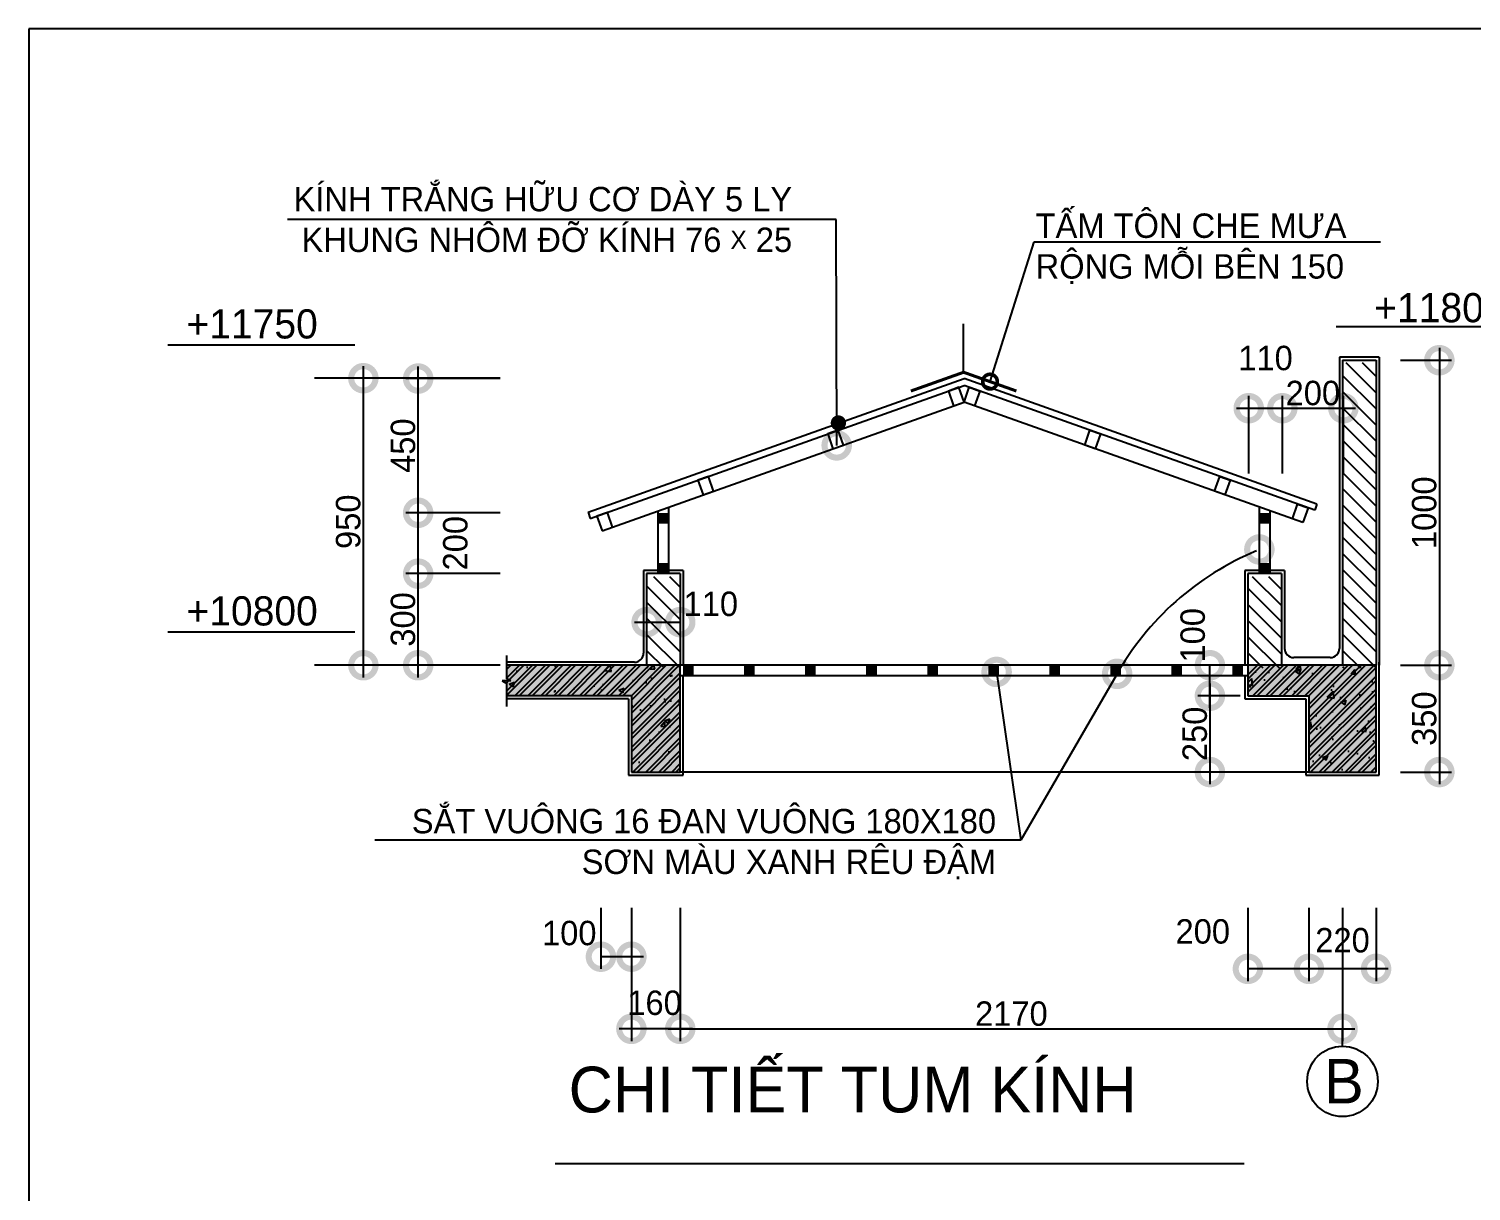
# Model space of a CAD drawing. Extents: x 24136 to 48743, y 31734 to 54932.
# Drawn here: x 24136 to 28862, y 51124 to 54932 of the extents above; entities that cross this region are included whole.
import ezdxf

# ---------------------------------------------------------------- set-up
doc = ezdxf.new("R2010")
doc.units = 0
doc.header["$LTSCALE"] = 600
doc.header["$MEASUREMENT"] = 0
doc.header["$PDMODE"] = 66
doc.layers.get('0').update_dxf_attribs({"linetype": 'CONTINUOUS'})
doc.layers.get('Defpoints').update_dxf_attribs({"linetype": 'CONTINUOUS'})
doc.layers.add('1', color=54, linetype='CONTINUOUS')
doc.styles.add('1', font='VHAVAN.ttf')
doc.styles.add('3', font='VHAVAN.ttf')
doc.dimstyles.new('1-50TB', dxfattribs={"dimscale": 0.8, "dimtxt": 100, "dimasz": 200, "dimexe": 50, "dimexo": 100, "dimgap": 10, "dimtad": 1, "dimdec": 0, "dimzin": 0, "dimdsep": 46, "dimtxsty": '1', "dimblk": 'DOTSMALL', "dimblk1": 'DOTSMALL', "dimblk2": 'DOTSMALL', "dimsah": 1, "dimcen": 1, "dimdle": 50, "dimclrd": 114, "dimclre": 114, "dimclrt": 113, "dimadec": 0, "dimazin": 0, "dimtfac": 0.004167, "dimtdec": 0, "dimtmove": 2, "dimatfit": 3, "dimldrblk": 'DOTSMALL', "dimfxl": 0, "dimtolj": 1, "dimtzin": 0, "dimarcsym": 0})

# ---------------------------------------------------------------- blocks, each defined once
blk = doc.blocks.new('_DotSmall')
at = {"layer": '1', "color": 0, "const_width": 0.5}
blk.add_lwpolyline([(-0.0625, 0, 1), (0.0625, 0, 1)], format="xyb", close=True, dxfattribs=at)
blk = doc.blocks.new('*D220')
at = {"color": 114, "linetype": 'ByBlock'}
for p, q in [((28130.6, 52051.9), (28130.6, 51812.1)), ((28330.6, 52051.9), (28330.6, 51812.1)), ((28370.6, 51852.1), (28130.6, 51852.1))]:
    blk.add_line(p, q, dxfattribs=at)
at = {"layer": 'Defpoints', "color": 0, "linetype": 'ByBlock'}
for p in [(28130.6, 52131.9), (28330.6, 52131.9), (28130.6, 51852.1)]:
    blk.add_point(p, dxfattribs=at)
at = {"color": 114, "linetype": 'ByBlock', "xscale": 160, "yscale": 160, "zscale": 160, "rotation": 180}
blk.add_blockref('_DotSmall', (28130.6, 51852.1), dxfattribs=at)
at = {"color": 114, "linetype": 'ByBlock', "xscale": 160, "yscale": 160, "zscale": 160}
blk.add_blockref('_DotSmall', (28330.6, 51852.1), dxfattribs=at)
at = {"color": 113, "linetype": 'ByBlock', "insert": (27982.7, 51974.2), "char_height": 80, "attachment_point": 5, "style": '1'}
blk.add_mtext('\\A1;200', dxfattribs=at)
blk = doc.blocks.new('*D221')
at = {"color": 114, "linetype": 'ByBlock'}
for p, q in [((28330.6, 52051.9), (28330.6, 51812.1)), ((28550.6, 52051.9), (28550.6, 51812.1)), ((28590.6, 51852.1), (28290.6, 51852.1))]:
    blk.add_line(p, q, dxfattribs=at)
at = {"layer": 'Defpoints', "color": 0, "linetype": 'ByBlock'}
for p in [(28330.6, 52131.9), (28550.6, 52131.9), (28330.6, 51852.1)]:
    blk.add_point(p, dxfattribs=at)
at = {"color": 114, "linetype": 'ByBlock', "xscale": 160, "yscale": 160, "zscale": 160, "rotation": 180}
blk.add_blockref('_DotSmall', (28330.6, 51852.1), dxfattribs=at)
at = {"color": 114, "linetype": 'ByBlock', "xscale": 160, "yscale": 160, "zscale": 160}
blk.add_blockref('_DotSmall', (28550.6, 51852.1), dxfattribs=at)
at = {"color": 113, "linetype": 'ByBlock', "insert": (28440.6, 51945.4), "char_height": 80, "attachment_point": 5, "style": '1'}
blk.add_mtext('\\A1;220', dxfattribs=at)
blk = doc.blocks.new('*D222')
at = {"color": 114, "linetype": 'ByBlock'}
for p, q in [((26270.6, 52051.9), (26270.6, 51615.5)), ((28440.6, 52051.9), (28440.6, 51615.5)), ((26230.6, 51655.5), (28480.6, 51655.5))]:
    blk.add_line(p, q, dxfattribs=at)
at = {"layer": 'Defpoints', "color": 0, "linetype": 'ByBlock'}
for p in [(26270.6, 52131.9), (28440.6, 52131.9), (28440.6, 51655.5)]:
    blk.add_point(p, dxfattribs=at)
at = {"color": 114, "linetype": 'ByBlock', "xscale": 160, "yscale": 160, "zscale": 160, "rotation": 180}
blk.add_blockref('_DotSmall', (26270.6, 51655.5), dxfattribs=at)
at = {"color": 114, "linetype": 'ByBlock', "xscale": 160, "yscale": 160, "zscale": 160}
blk.add_blockref('_DotSmall', (28440.6, 51655.5), dxfattribs=at)
at = {"color": 113, "linetype": 'ByBlock', "insert": (27355.6, 51704.8), "char_height": 80, "attachment_point": 5, "style": '1'}
blk.add_mtext('\\A1;2170', dxfattribs=at)
blk = doc.blocks.new('*D223')
at = {"color": 114, "linetype": 'ByBlock'}
for p, q in [((26110.6, 52051.9), (26110.6, 51615.5)), ((26270.6, 52051.9), (26270.6, 51615.5)), ((26310.6, 51655.5), (26070.6, 51655.5))]:
    blk.add_line(p, q, dxfattribs=at)
at = {"layer": 'Defpoints', "color": 0, "linetype": 'ByBlock'}
for p in [(26110.6, 52131.9), (26270.6, 52131.9), (26110.6, 51655.5)]:
    blk.add_point(p, dxfattribs=at)
at = {"color": 114, "linetype": 'ByBlock', "xscale": 160, "yscale": 160, "zscale": 160, "rotation": 180}
blk.add_blockref('_DotSmall', (26110.6, 51655.5), dxfattribs=at)
at = {"color": 114, "linetype": 'ByBlock', "xscale": 160, "yscale": 160, "zscale": 160}
blk.add_blockref('_DotSmall', (26270.6, 51655.5), dxfattribs=at)
at = {"color": 113, "linetype": 'ByBlock', "insert": (26186.4, 51740.4), "char_height": 80, "attachment_point": 5, "style": '1'}
blk.add_mtext('\\A1;160', dxfattribs=at)
blk = doc.blocks.new('cotsan')
at = {"layer": '1'}
blk.add_line((-63.5, 84.1), (447.4, 84.1), dxfattribs=at)
blk.add_lwpolyline([(0, 236, 0, 0, 0), (0, 54.7, 72.4, 0, 0), (0, 0, 0, 0, 0)], format="xyseb", dxfattribs=at)
blk = doc.blocks.new('*D224')
at = {"color": 114, "linetype": 'ByBlock'}
for p, q in [((25412, 52807), (25412, 53187.1)), ((25680.1, 53147.1), (25372, 53147.1)), ((25680.1, 52847), (25372, 52847))]:
    blk.add_line(p, q, dxfattribs=at)
at = {"layer": 'Defpoints', "color": 0, "linetype": 'ByBlock'}
for p in [(25412, 53147.1), (25760.1, 53147.1), (25760.1, 52847)]:
    blk.add_point(p, dxfattribs=at)
at = {"color": 114, "linetype": 'ByBlock', "xscale": 160, "yscale": 160, "zscale": 160}
for p, rotation in [((25412, 53147.1), 90), ((25412, 52847), 270)]:
    blk.add_blockref('_DotSmall', p, dxfattribs=dict(at, rotation=rotation))
at = {"color": 113, "linetype": 'ByBlock', "insert": (25362.6, 52997.1), "char_height": 80, "attachment_point": 5, "rotation": 90, "style": '1'}
blk.add_mtext('\\A1;300', dxfattribs=at)
blk = doc.blocks.new('*D225')
at = {"color": 114, "linetype": 'ByBlock'}
for p, q in [((25412, 53107.1), (25412, 53386.6)), ((25680.1, 53346.6), (25372, 53346.6)), ((25680.1, 53147.1), (25372, 53147.1))]:
    blk.add_line(p, q, dxfattribs=at)
at = {"layer": 'Defpoints', "color": 0, "linetype": 'ByBlock'}
for p in [(25412, 53346.6), (25760.1, 53346.6), (25760.1, 53147.1)]:
    blk.add_point(p, dxfattribs=at)
at = {"color": 114, "linetype": 'ByBlock', "xscale": 160, "yscale": 160, "zscale": 160}
for p, rotation in [((25412, 53346.6), 90), ((25412, 53147.1), 270)]:
    blk.add_blockref('_DotSmall', p, dxfattribs=dict(at, rotation=rotation))
at = {"color": 113, "linetype": 'ByBlock', "insert": (25534, 53246.9), "char_height": 80, "attachment_point": 5, "rotation": 90, "style": '1'}
blk.add_mtext('\\A1;200', dxfattribs=at)
blk = doc.blocks.new('*D226')
at = {"color": 114, "linetype": 'ByBlock'}
for p, q in [((25412, 53306.6), (25412, 53826.5)), ((25680.1, 53786.5), (25372, 53786.5)), ((25680.1, 53346.6), (25372, 53346.6))]:
    blk.add_line(p, q, dxfattribs=at)
at = {"layer": 'Defpoints', "color": 0, "linetype": 'ByBlock'}
for p in [(25412, 53786.5), (25760.1, 53786.5), (25760.1, 53346.6)]:
    blk.add_point(p, dxfattribs=at)
at = {"color": 114, "linetype": 'ByBlock', "xscale": 160, "yscale": 160, "zscale": 160}
for p, rotation in [((25412, 53786.5), 90), ((25412, 53346.6), 270)]:
    blk.add_blockref('_DotSmall', p, dxfattribs=dict(at, rotation=rotation))
at = {"color": 113, "linetype": 'ByBlock', "insert": (25362.6, 53566.5), "char_height": 80, "attachment_point": 5, "rotation": 90, "style": '1'}
blk.add_mtext('\\A1;450', dxfattribs=at)
blk = doc.blocks.new('*D227')
at = {"color": 114, "linetype": 'ByBlock'}
for p, q in [((25232.4, 52807), (25232.4, 53827.5)), ((25680.1, 53787.5), (25072.4, 53787.5)), ((25680.1, 52847), (25072.4, 52847))]:
    blk.add_line(p, q, dxfattribs=at)
at = {"layer": 'Defpoints', "color": 0, "linetype": 'ByBlock'}
for p in [(25232.4, 53787.5), (25760.1, 53787.5), (25760.1, 52847)]:
    blk.add_point(p, dxfattribs=at)
at = {"color": 114, "linetype": 'ByBlock', "xscale": 160, "yscale": 160, "zscale": 160}
for p, rotation in [((25232.4, 53787.5), 90), ((25232.4, 52847), 270)]:
    blk.add_blockref('_DotSmall', p, dxfattribs=dict(at, rotation=rotation))
at = {"color": 113, "linetype": 'ByBlock', "insert": (25183, 53317.2), "char_height": 80, "attachment_point": 5, "rotation": 90, "style": '1'}
blk.add_mtext('\\A1;950', dxfattribs=at)
blk = doc.blocks.new('*D228')
at = {"color": 114, "linetype": 'ByBlock'}
for p, q in [((26010.8, 52051.9), (26010.8, 51851.9)), ((26110.6, 52051.9), (26110.6, 51851.9)), ((26150.6, 51891.9), (26010.8, 51891.9))]:
    blk.add_line(p, q, dxfattribs=at)
at = {"layer": 'Defpoints', "color": 0, "linetype": 'ByBlock'}
for p in [(26010.8, 52131.9), (26110.6, 52131.9), (26010.8, 51891.9)]:
    blk.add_point(p, dxfattribs=at)
at = {"color": 114, "linetype": 'ByBlock', "xscale": 160, "yscale": 160, "zscale": 160, "rotation": 180}
blk.add_blockref('_DotSmall', (26010.8, 51891.9), dxfattribs=at)
at = {"color": 114, "linetype": 'ByBlock', "xscale": 160, "yscale": 160, "zscale": 160}
blk.add_blockref('_DotSmall', (26110.6, 51891.9), dxfattribs=at)
at = {"color": 113, "linetype": 'ByBlock', "insert": (25907, 51968.9), "char_height": 80, "attachment_point": 5, "style": '1'}
blk.add_mtext('\\A1;100', dxfattribs=at)
blk = doc.blocks.new('*D229')
at = {"color": 114, "linetype": 'ByBlock'}
for p, q in [((28093.4, 53689.3), (28243.4, 53689.3)), ((28133.4, 53475.5), (28133.4, 53729.3)), ((28243.4, 53475.5), (28243.4, 53729.3))]:
    blk.add_line(p, q, dxfattribs=at)
at = {"layer": 'Defpoints', "color": 0, "linetype": 'ByBlock'}
for p in [(28243.4, 53689.3), (28133.4, 53395.5), (28243.4, 53395.5)]:
    blk.add_point(p, dxfattribs=at)
at = {"color": 114, "linetype": 'ByBlock', "xscale": 160, "yscale": 160, "zscale": 160, "rotation": 180}
blk.add_blockref('_DotSmall', (28133.4, 53689.3), dxfattribs=at)
at = {"color": 114, "linetype": 'ByBlock', "xscale": 160, "yscale": 160, "zscale": 160}
blk.add_blockref('_DotSmall', (28243.4, 53689.3), dxfattribs=at)
at = {"color": 113, "linetype": 'ByBlock', "insert": (28188.4, 53853.3), "char_height": 80, "attachment_point": 5, "style": '1'}
blk.add_mtext('\\A1;110', dxfattribs=at)
blk = doc.blocks.new('*D230')
at = {"color": 114, "linetype": 'ByBlock'}
for p, q in [((28203.4, 53689.3), (28483.4, 53689.3)), ((28243.4, 53475.5), (28243.4, 53729.3)), ((28443.4, 53475.5), (28443.4, 53729.3))]:
    blk.add_line(p, q, dxfattribs=at)
at = {"layer": 'Defpoints', "color": 0, "linetype": 'ByBlock'}
for p in [(28443.4, 53689.3), (28243.4, 53395.5), (28443.4, 53395.5)]:
    blk.add_point(p, dxfattribs=at)
at = {"color": 114, "linetype": 'ByBlock', "xscale": 160, "yscale": 160, "zscale": 160, "rotation": 180}
blk.add_blockref('_DotSmall', (28243.4, 53689.3), dxfattribs=at)
at = {"color": 114, "linetype": 'ByBlock', "xscale": 160, "yscale": 160, "zscale": 160}
blk.add_blockref('_DotSmall', (28443.4, 53689.3), dxfattribs=at)
at = {"color": 113, "linetype": 'ByBlock', "insert": (28343.4, 53738.6), "char_height": 80, "attachment_point": 5, "style": '1'}
blk.add_mtext('\\A1;200', dxfattribs=at)
blk = doc.blocks.new('*D231')
at = {"color": 114, "linetype": 'ByBlock'}
for p, q in [((26160.6, 53067.1), (26160.6, 52948.2)), ((26270.6, 53067.1), (26270.6, 52948.2)), ((26120.6, 52988.2), (26270.6, 52988.2))]:
    blk.add_line(p, q, dxfattribs=at)
at = {"layer": 'Defpoints', "color": 0, "linetype": 'ByBlock'}
for p in [(26160.6, 53147.1), (26270.6, 53147.1), (26270.6, 52988.2)]:
    blk.add_point(p, dxfattribs=at)
at = {"color": 114, "linetype": 'ByBlock', "xscale": 160, "yscale": 160, "zscale": 160, "rotation": 180}
blk.add_blockref('_DotSmall', (26160.6, 52988.2), dxfattribs=at)
at = {"color": 114, "linetype": 'ByBlock', "xscale": 160, "yscale": 160, "zscale": 160}
blk.add_blockref('_DotSmall', (26270.6, 52988.2), dxfattribs=at)
at = {"color": 113, "linetype": 'ByBlock', "insert": (26370.8, 53047.7), "char_height": 80, "attachment_point": 5, "style": '1'}
blk.add_mtext('\\A1;110', dxfattribs=at)
blk = doc.blocks.new('*D232')
at = {"color": 114, "linetype": 'ByBlock'}
for p, q in [((28105.3, 52847), (27966.2, 52847)), ((28006.2, 52707), (28006.2, 52847)), ((28105.3, 52747), (27966.2, 52747))]:
    blk.add_line(p, q, dxfattribs=at)
at = {"layer": 'Defpoints', "color": 0, "linetype": 'ByBlock'}
for p in [(28006.2, 52847), (28185.3, 52847), (28185.3, 52747)]:
    blk.add_point(p, dxfattribs=at)
at = {"color": 114, "linetype": 'ByBlock', "xscale": 160, "yscale": 160, "zscale": 160}
for p, rotation in [((28006.2, 52847), 90), ((28006.2, 52747), 270)]:
    blk.add_blockref('_DotSmall', p, dxfattribs=dict(at, rotation=rotation))
at = {"color": 113, "linetype": 'ByBlock', "insert": (27950.1, 52945.2), "char_height": 80, "attachment_point": 5, "rotation": 90, "style": '1'}
blk.add_mtext('\\A1;100', dxfattribs=at)
blk = doc.blocks.new('*D233')
at = {"color": 114, "linetype": 'ByBlock'}
for p, q in [((28006.2, 52787), (28006.2, 52457)), ((28105.3, 52747), (27966.2, 52747)), ((28105.3, 52497), (27966.2, 52497))]:
    blk.add_line(p, q, dxfattribs=at)
at = {"layer": 'Defpoints', "color": 0, "linetype": 'ByBlock'}
for p in [(28185.3, 52747), (28006.2, 52497), (28185.3, 52497)]:
    blk.add_point(p, dxfattribs=at)
at = {"color": 114, "linetype": 'ByBlock', "xscale": 160, "yscale": 160, "zscale": 160}
for p, rotation in [((28006.2, 52747), 90), ((28006.2, 52497), 270)]:
    blk.add_blockref('_DotSmall', p, dxfattribs=dict(at, rotation=rotation))
at = {"color": 113, "linetype": 'ByBlock', "insert": (27956.8, 52622), "char_height": 80, "attachment_point": 5, "rotation": 90, "style": '1'}
blk.add_mtext('\\A1;250', dxfattribs=at)
blk = doc.blocks.new('*D234')
at = {"color": 114, "linetype": 'ByBlock'}
for p, q in [((28757.9, 53886.6), (28757.9, 52807)), ((28630.6, 53846.6), (28797.9, 53846.6)), ((28630.6, 52847), (28797.9, 52847))]:
    blk.add_line(p, q, dxfattribs=at)
at = {"layer": 'Defpoints', "color": 0, "linetype": 'ByBlock'}
for p in [(28550.6, 53846.6), (28550.6, 52847), (28757.9, 52847)]:
    blk.add_point(p, dxfattribs=at)
at = {"color": 114, "linetype": 'ByBlock', "xscale": 160, "yscale": 160, "zscale": 160}
for p, rotation in [((28757.9, 53846.6), 90), ((28757.9, 52847), 270)]:
    blk.add_blockref('_DotSmall', p, dxfattribs=dict(at, rotation=rotation))
at = {"color": 113, "linetype": 'ByBlock', "insert": (28708.5, 53346.8), "char_height": 80, "attachment_point": 5, "rotation": 90, "style": '1'}
blk.add_mtext('\\A1;1000', dxfattribs=at)
blk = doc.blocks.new('*D235')
at = {"color": 114, "linetype": 'ByBlock'}
for p, q in [((28757.9, 52887), (28757.9, 52457)), ((28630.6, 52847), (28797.9, 52847)), ((28630.6, 52497), (28797.9, 52497))]:
    blk.add_line(p, q, dxfattribs=at)
at = {"layer": 'Defpoints', "color": 0, "linetype": 'ByBlock'}
for p in [(28550.6, 52847), (28550.6, 52497), (28757.9, 52497)]:
    blk.add_point(p, dxfattribs=at)
at = {"color": 114, "linetype": 'ByBlock', "xscale": 160, "yscale": 160, "zscale": 160}
for p, rotation in [((28757.9, 52847), 90), ((28757.9, 52497), 270)]:
    blk.add_blockref('_DotSmall', p, dxfattribs=dict(at, rotation=rotation))
at = {"color": 113, "linetype": 'ByBlock', "insert": (28708.5, 52672), "char_height": 80, "attachment_point": 5, "rotation": 90, "style": '1'}
blk.add_mtext('\\A1;350', dxfattribs=at)

msp = doc.modelspace()

# ---------------------------------------------------------------- hatches: boundary and pattern name
h = msp.add_hatch()
h.set_pattern_fill('ANSI31', color=8, scale=300, angle=90, style=0)
h.set_pattern_definition([(135, (466.56, -59.055), (-26.516504, -26.516504), [])])
h.paths.add_polyline_path([(28550.6, 53837.6), (28440.6, 53837.6), (28440.6, 52838), (28550.6, 52838)])
h.paths.add_polyline_path([(28240.6, 53138.1), (28130.6, 53138.1), (28130.6, 52838), (28240.6, 52838)])
h.paths.add_polyline_path([(26270.6, 53138.1), (26160.6, 53138.1), (26160.6, 52838), (26270.6, 52838)])
h = msp.add_hatch()
h.set_pattern_fill('ANSI32', color=8, scale=80, style=0)
h.set_pattern_definition([(45, (466.56, -50.055), (-21.213203, 21.213203), []), (45, (480.703, -50.055), (-21.213203, 21.213203), [])])
h.paths.add_polyline_path([(28330.6, 52497), (28550.6, 52497), (28550.6, 52847), (28330.6, 52847), (28130.6, 52847), (28130.6, 52747), (28330.6, 52747)])
h.paths.add_polyline_path([(26110.6, 52497), (26270.6, 52497), (26270.6, 52847), (25702.6, 52847), (25702.6, 52803), (25716.1, 52795.4), (25687.2, 52795.4), (25702.6, 52787), (25702.6, 52747), (26110.6, 52747)])
h = msp.add_hatch()
h.set_pattern_fill('AR-CONC', color=8, scale=25, style=0)
h.set_pattern_definition([(50, (466.56, -50.05), (179.31505, -15.68803), [18.75, -206.25]), (355, (466.56, -50.05), (-34.68783, 188.04803), [15, -165]), (100.4514, (481.5, -51.36), (144.62735, 172.3599), [15.93505, -175.28553]), (46.1842, (466.56, -0.05), (266.8103, -41.37975), [28.125, -309.375]), (96.6356, (488.8, -3.5), (233.6657, 243.5295), [23.9026, -262.9282]), (351.1842, (466.56, -0.05), (233.6655, 243.5297), [22.5, -247.5]), (21, (491.56, -12.55), (149.22676, -100.65472), [18.75, -206.25]), (326, (491.56, -12.55), (60.82883, 181.2875), [15, -165]), (71.4514, (504, -20.94), (210.05566, 80.6326), [15.93505, -175.28553]), (37.5, (466.56, -50.055), (3.039964, 83.223463), [0, -163, 0, -167.5, 0, -165.625]), (7.5, (466.56, -50.055), (65.76738, 98.60293), [0, -95.5, 0, -159.25, 0, -63.125]), (327.5, (410.81, -50.055), (133.45561, -5.63872), [0, -62.5, 0, -195, 0, -258.75]), (317.5, (385.81, -50.05), (145.79654, 25.02625), [0, -81.25, 0, -129.5, 0, -183.75])])
h.paths.add_polyline_path([(28550.6, 52847), (28330.6, 52847), (28130.6, 52847), (28130.6, 52747), (28330.6, 52747), (28330.6, 52497), (28550.6, 52497)])
h.paths.add_polyline_path([(26270.6, 52847), (25702.6, 52847), (25702.6, 52803), (25716.1, 52795.4), (25687.2, 52795.4), (25702.6, 52787), (25702.6, 52747), (26110.6, 52747), (26110.6, 52497), (26270.6, 52497)])
h = msp.add_hatch()
h.set_pattern_fill('AR-CONC', color=8, scale=11, style=0)
h.set_pattern_definition([(50, (466.56, -50.055), (78.89862, -6.902735), [8.25, -90.75]), (355, (466.56, -50.055), (-15.26265, 82.74113), [6.6, -72.6]), (100.4514, (473.136, -50.63), (63.63603, 75.83835), [7.01142, -77.12563]), (46.1842, (466.56, -28.05), (117.39652, -18.20709), [12.375, -136.125]), (96.6356, (476.34, -29.57), (102.8129, 107.15297), [10.51713, -115.68843]), (351.1842, (466.56, -28.05), (102.81281, 107.15305), [9.9, -108.9]), (21, (477.56, -33.555), (65.659776, -44.28808), [8.25, -90.75]), (326, (477.56, -33.555), (26.76469, 79.7665), [6.6, -72.6]), (71.4514, (483.03, -37.246), (92.42449, 35.47835), [7.01142, -77.12563]), (37.5, (466.56, -50.055), (1.337584, 36.618324), [0, -71.72, 0, -73.7, 0, -72.875]), (7.5, (466.56, -50.055), (28.93765, 43.385288), [0, -42.02, 0, -70.07, 0, -27.775]), (327.5, (442.03, -50.055), (58.720468, -2.481036), [0, -27.5, 0, -85.8, 0, -113.85]), (317.5, (431.03, -50.055), (64.15048, 11.01155), [0, -35.75, 0, -56.98, 0, -80.85])])
h.paths.add_polyline_path([(28330.6, 52497), (28550.6, 52497), (28550.6, 52847), (28330.6, 52847), (28130.6, 52847), (28130.6, 52747), (28330.6, 52747)])
h.paths.add_polyline_path([(26270.6, 52847), (25702.6, 52847), (25702.6, 52803), (25716.1, 52795.4), (25687.2, 52795.4), (25702.6, 52787), (25702.6, 52747), (26110.6, 52747), (26110.6, 52497), (26270.6, 52497)])

# ---------------------------------------------------------------- linework, layer by layer
at = {"color": 9}
for p, q in [((27199.1, 53807.1), (27199.1, 53965.5)), ((28430.6, 53856.6), (28430.6, 52902.3)), ((28560.6, 53856.6), (28560.6, 52847)), ((26014.8, 53287.3), (27200.6, 53709.2)), ((28310.6, 53314.3), (27200.6, 53709.2)), ((26233.1, 53147.1), (26233.1, 53363.6)), ((28327.6, 53362.8), (28310.6, 53314.3)), ((25997.7, 53335.8), (26014.8, 53287.3)), ((26198.1, 53147.1), (26198.1, 53351.3)), ((26150.6, 53157.1), (26150.6, 52887)), ((26198.1, 53157.1), (26150.6, 53157.1)), ((26280.6, 53157.1), (26233.1, 53157.1)), ((26280.6, 53157.1), (26280.6, 52847)), ((28120.6, 53157.1), (28120.6, 52847)), ((28168.1, 53157.1), (28120.6, 53157.1)), ((28240.6, 53147.1), (28130.6, 53147.1)), ((28250.6, 53157.1), (28203.1, 53157.1)), ((28250.6, 53157.1), (28250.6, 52902.3)), ((26120.6, 52857), (25702.6, 52857)), ((28130.6, 52847), (26270.6, 52847)), ((28400.6, 52872.3), (28280.6, 52872.3)), ((28560.6, 52487), (28560.6, 52857)), ((28130.6, 52812), (26270.6, 52812)), ((26280.6, 52487), (26280.6, 52812)), ((28120.6, 52812), (28120.6, 52737)), ((26100.6, 52737), (25702.6, 52737)), ((26100.6, 52737), (26100.6, 52487)), ((28120.6, 52737), (28320.6, 52737)), ((28320.6, 52737), (28320.6, 52487)), ((26100.6, 52487), (26280.6, 52487)), ((28330.6, 52497), (26270.6, 52497)), ((28320.6, 52487), (28560.6, 52487))]:
    msp.add_line(p, q, dxfattribs=at)
for p, q in [((28440.6, 53846.6), (28440.6, 52847)), ((28440.6, 53846.6), (28550.6, 53846.6)), ((28550.6, 53846.6), (28550.6, 52847)), ((28168.1, 53147.1), (28168.1, 53363.6)), ((28203.1, 53147.1), (28203.1, 53351.3)), ((26270.6, 53147.1), (26160.6, 53147.1)), ((26160.6, 53147.1), (26160.6, 52847)), ((26270.6, 53147.1), (26270.6, 52847)), ((28130.6, 53147.1), (28130.6, 52847)), ((28240.6, 53147.1), (28240.6, 52847)), ((26270.6, 52847), (25702.6, 52847))]:
    msp.add_line(p, q)
at = {"color": 1}
for p, q in [((25968.5, 53348.2), (27200.6, 53786.5)), ((28356.9, 53375.2), (27200.6, 53786.5)), ((25975.6, 53328), (27200.6, 53763.7)), ((28349.8, 53355), (27200.6, 53763.7)), ((28356.9, 53375.2), (28349.8, 53355)), ((25968.5, 53348.2), (25975.6, 53328))]:
    msp.add_line(p, q, dxfattribs=at)
at = {"color": 2}
for p, q in [((28130.6, 52847), (28130.6, 52747)), ((28330.6, 52847), (28130.6, 52847)), ((28550.6, 52847), (28330.6, 52847)), ((28550.6, 52497), (28550.6, 52847)), ((28130.6, 52747), (28330.6, 52747)), ((28330.6, 52747), (28330.6, 52497)), ((28330.6, 52497), (28550.6, 52497)), ((25860.5, 51213.9), (28118.7, 51213.9))]:
    msp.add_line(p, q, dxfattribs=at)
at = {"color": 8}
for p, q in [((25716.1, 52795.4), (25687.2, 52795.4)), ((25687.2, 52795.4), (25702.6, 52787)), ((25716.1, 52795.4), (25702.6, 52803)), ((25702.6, 52712.2), (25702.6, 52787))]:
    msp.add_line(p, q, dxfattribs=at)
msp.add_lwpolyline([(24136.3, 54932.5), (24136.3, 43333.4), (32338.5, 43333.4), (32338.5, 54932.5)], close=True)
at = {"color": 2}
for points in [[(27166.3, 53697.1), (27200.6, 53709.2), (27183.6, 53757.7), (27149.3, 53745.6)], [(27234.9, 53697.1), (27200.6, 53709.2), (27217.7, 53757.7), (27252, 53745.6)], [(26771.1, 53556.4), (26805.4, 53568.4), (26788.4, 53616.9), (26754.1, 53604.9)], [(27630.1, 53556.4), (27595.9, 53568.4), (27612.9, 53616.9), (27647.2, 53604.9)], [(26345.8, 53405), (26380.1, 53417.1), (26363.1, 53465.6), (26328.8, 53453.5)], [(28055.5, 53405), (28021.2, 53417.1), (28038.2, 53465.6), (28072.5, 53453.5)], [(28310.6, 53314.3), (28276.3, 53326.3), (28293.3, 53374.8), (28327.6, 53362.8)], [(26014.8, 53287.3), (26049, 53299.3), (26032, 53347.8), (25997.7, 53335.8)]]:
    msp.add_lwpolyline(points, close=True, dxfattribs=at)
at = {"color": 2, "const_width": 35}
for points in [[(26215.6, 53311.3), (26215.6, 53346.3)], [(28185.6, 53311.3), (28185.6, 53346.3)], [(26215.6, 53147.1), (26215.6, 53182.1)], [(28185.6, 53147.1), (28185.6, 53182.1)], [(26297.3, 52812), (26297.3, 52847)], [(26497.3, 52812), (26497.3, 52847)], [(26697.3, 52812), (26697.3, 52847)], [(26897.3, 52812), (26897.3, 52847)], [(27097.3, 52812), (27097.3, 52847)], [(27297.3, 52812), (27297.3, 52847)], [(27497.3, 52812), (27497.3, 52847)], [(27697.3, 52812), (27697.3, 52847)], [(27897.3, 52812), (27897.3, 52847)], [(28097.3, 52812), (28097.3, 52847)]]:
    msp.add_lwpolyline(points, dxfattribs=at)
at = {"color": 9}
for centre, start, end in [((26120.6, 52887), 270, 0), ((28280.6, 52902.3), 180, 270), ((28400.6, 52902.3), 270, 360)]:
    msp.add_arc(centre, 30, start, end, dxfattribs=at)
at = {"layer": '1'}
msp.add_line((28560.6, 53856.6), (28430.6, 53856.6), dxfattribs=at)
at = {"layer": '1', "color": 8}
msp.add_line((25702.6, 52803), (25702.6, 52878.5), dxfattribs=at)
at = {"layer": '1', "color": 2}
for p, q in [((26270.6, 52497), (26270.6, 52847)), ((26110.6, 52747), (25702.6, 52747)), ((26110.6, 52747), (26110.6, 52497)), ((26110.6, 52497), (26270.6, 52497))]:
    msp.add_line(p, q, dxfattribs=at)
at = {"layer": '1', "color": 9}
msp.add_line((28440.6, 51598.6), (28440.6, 51655.5), dxfattribs=at)
at = {"layer": '1', "color": 9, "const_width": 10}
for points in [[(27026.2, 53745.6), (27199.1, 53807.1)], [(27372.1, 53745.6), (27199.1, 53807.1)]]:
    msp.add_lwpolyline(points, dxfattribs=at)
at = {"layer": '1', "color": 8, "const_width": 25}
msp.add_lwpolyline([(26776.3, 53640.8, 1), (26801.3, 53640.8, 1)], format="xyb", close=True, dxfattribs=at)
at = {"layer": '1', "color": 114}
msp.add_lwpolyline([(27702.1, 52818.8), (27694.1, 52818.8)], dxfattribs=at)
at = {"layer": '1', "color": 9}
msp.add_circle((28440.6, 51483.2), 115.5, dxfattribs=at)
at = {"layer": '1', "color": 114}
msp.add_arc((28517.1, 52355), 937.8, 112.432, 150.8339, dxfattribs=at)

# ---------------------------------------------------------------- block references
at = {"layer": '1', "yscale": 1.2, "zscale": 1.2}
for p, xscale in [((28495.6, 53856.6), 1.2), ((25128.4, 53794.5), -1.2), ((25128.4, 52854.1), -1.2)]:
    msp.add_blockref('cotsan', p, dxfattribs=dict(at, xscale=xscale))
at = {"layer": '1', "color": 114, "xscale": 160, "yscale": 160, "zscale": 160, "rotation": 43.12973512294627}
msp.add_blockref('_DotSmall', (28168.1, 53226.4), dxfattribs=at)

# ---------------------------------------------------------------- texts
at = {"layer": '1', "color": 30, "style": '3'}
for s, p in [('+11800', (28544.4, 53970.9)), ('+11750', (24652.8, 53917.8)), ('+10800', (24652.8, 52977.3))]:
    msp.add_text(s, height=95.63, dxfattribs=at).set_placement(p)
at = {"layer": '1', "color": 113, "char_height": 80, "style": '1'}
for s, insert, attachment_point in [('\\A1;kÝnh tr¾ng h÷u c¬ dµy 5 ly\\Pkhung nh«m ®ì kÝnh 76 \\H60;x\\H80; 25', (26637.3, 54307.3), 6), ('\\A1;tÊm t«n che m\xada \\Préng mçi bªn 150', (27435, 54211.9), 4), ('\\A1;', (27689.3, 52820), 6), ('\\A1;s¾t vu«ng 16 ®an vu«ng 180x180\\Ps¬n mµu xanh rªu ®Ëm', (27305.5, 52260.7), 6)]:
    msp.add_mtext(s, dxfattribs=dict(at, insert=insert, attachment_point=attachment_point))
at = {"layer": '1', "color": 2, "style": '3'}
for s, insert, char_height, attachment_point in [('\\f.VnBlackH|b0|i0|c0|p34;chi tiÕt tum kÝnh', (25905, 51531.5), 150, 1), ('b', (28445.1, 51557), 146.1, 2)]:
    msp.add_mtext(s, dxfattribs=dict(at, insert=insert, char_height=char_height, attachment_point=attachment_point))

# ---------------------------------------------------------------- dimensions: what is measured, and where the dimension line sits
dim = msp.add_linear_dim(base=(25232.4, 53787.5), p1=(25760.1, 52847), p2=(25760.1, 53787.5), angle=90, text='950', dimstyle='1-50TB', override={"dimexe": 200, "dimblk1": 'DOTSMALL', "dimblk2": 'DOTSMALL'})
dim.commit()
dim.dimension.update_dxf_attribs({"geometry": '*D227', "text_midpoint": (25183, 53317.2)})
dim = msp.add_linear_dim(base=(25412, 53786.5), p1=(25760.1, 53346.6), p2=(25760.1, 53786.5), angle=90, text='450', dimstyle='1-50TB')
dim.commit()
dim.dimension.update_dxf_attribs({"geometry": '*D226', "text_midpoint": (25362.6, 53566.5)})
dim = msp.add_linear_dim(base=(25411.9864, 53346.5983), p1=(25760.1242, 53147.139), p2=(25760.1242, 53346.5983), angle=90, dimstyle='1-50TB')
dim.commit()
dim.dimension.update_dxf_attribs({"geometry": '*D225', "text_midpoint": (25533.9511, 53246.8686), "dimtype": 160})
dim = msp.add_linear_dim(base=(25412, 53147.1), p1=(25760.1, 52847), p2=(25760.1, 53147.1), angle=90, dimstyle='1-50TB')
dim.commit()
dim.dimension.update_dxf_attribs({"geometry": '*D224', "text_midpoint": (25362.6, 52997.1)})
for base, p1, p2, picture, middle in [((26110.6, 51655.5), (26270.6, 52131.9), (26110.6, 52131.9), '*D223', (26186.4, 51740.4)), ((28130.6, 51852.1), (28330.6, 52131.9), (28130.6, 52131.9), '*D220', (27982.7, 51974.2)), ((28330.6, 51852.1), (28550.6, 52131.9), (28330.6, 52131.9), '*D221', (28440.6, 51945.4))]:
    dim = msp.add_linear_dim(base=base, p1=p1, p2=p2, dimstyle='1-50TB')
    dim.commit()
    dim.dimension.update_dxf_attribs({"geometry": picture, "text_midpoint": middle, "dimtype": 160})
dim = msp.add_linear_dim(base=(28440.6, 51655.5), p1=(26270.6, 52131.9), p2=(28440.6, 52131.9), dimstyle='1-50TB')
dim.commit()
dim.dimension.update_dxf_attribs({"geometry": '*D222', "text_midpoint": (27355.6, 51704.8)})
at = {"layer": '1', "color": 8}
for base, p1, p2, picture, middle in [((28243.4, 53689.3), (28133.4, 53395.5), (28243.4, 53395.5), '*D229', (28188.4, 53853.3)), ((28443.4, 53689.3), (28243.4, 53395.5), (28443.4, 53395.5), '*D230', (28343.4, 53738.6))]:
    dim = msp.add_linear_dim(base=base, p1=p1, p2=p2, dimstyle='1-50TB', dxfattribs=at)
    dim.commit()
    dim.dimension.update_dxf_attribs({"geometry": picture, "text_midpoint": middle})
for base, p1, p2, picture, middle in [((28757.9, 52847), (28550.6, 53846.6), (28550.6, 52847), '*D234', (28708.5, 53346.8)), ((28757.9, 52497), (28550.6, 52847), (28550.6, 52497), '*D235', (28708.5, 52672)), ((28006.2, 52497), (28185.3, 52747), (28185.3, 52497), '*D233', (27956.8, 52622))]:
    dim = msp.add_linear_dim(base=base, p1=p1, p2=p2, angle=90, dimstyle='1-50TB', dxfattribs=at)
    dim.commit()
    dim.dimension.update_dxf_attribs({"geometry": picture, "text_midpoint": middle})
for base, p1, p2, picture, middle in [((26270.6, 52988.2), (26160.6, 53147.1), (26270.6, 53147.1), '*D231', (26370.8, 53047.7)), ((26010.8, 51891.9), (26110.6, 52131.9), (26010.8, 52131.9), '*D228', (25907, 51968.9))]:
    dim = msp.add_linear_dim(base=base, p1=p1, p2=p2, dimstyle='1-50TB', dxfattribs=at)
    dim.commit()
    dim.dimension.update_dxf_attribs({"geometry": picture, "text_midpoint": middle, "dimtype": 160})
dim = msp.add_linear_dim(base=(28006.2, 52847), p1=(28185.3, 52747), p2=(28185.3, 52847), angle=90, dimstyle='1-50TB', dxfattribs=at)
dim.commit()
dim.dimension.update_dxf_attribs({"geometry": '*D232', "text_midpoint": (27950.1, 52945.2), "dimtype": 160})

# ---------------------------------------------------------------- leaders
at = {"layer": '1', "color": 114, "annotation_type": 0, "has_hookline": 1, "hookline_direction": 1}
for points, text_width in [([(26783.3, 53567.4), (26781.9, 54307.3), (26621.9, 54307.3)], 1630.6), ([(27307.2, 52825.1), (27386.2, 52273.8), (27226.2, 52273.8)], 1947.8), ([(27702.1, 52818.8), (27386.2, 52273.8), (27226.2, 52273.8)], 1947.8)]:
    msp.add_leader(points, dimstyle='1-50TB', dxfattribs=dict(at, text_width=text_width))
at = {"layer": '1', "color": 114, "annotation_type": 0, "has_hookline": 1, "hookline_direction": 0, "text_width": 1030.3}
msp.add_leader([(27285.6, 53776.4), (27430.4, 54234.4), (27526.4, 54234.4)], dimstyle='1-50TB', override={"dimasz": 120}, dxfattribs=at)

doc.saveas('drawing.dxf')
